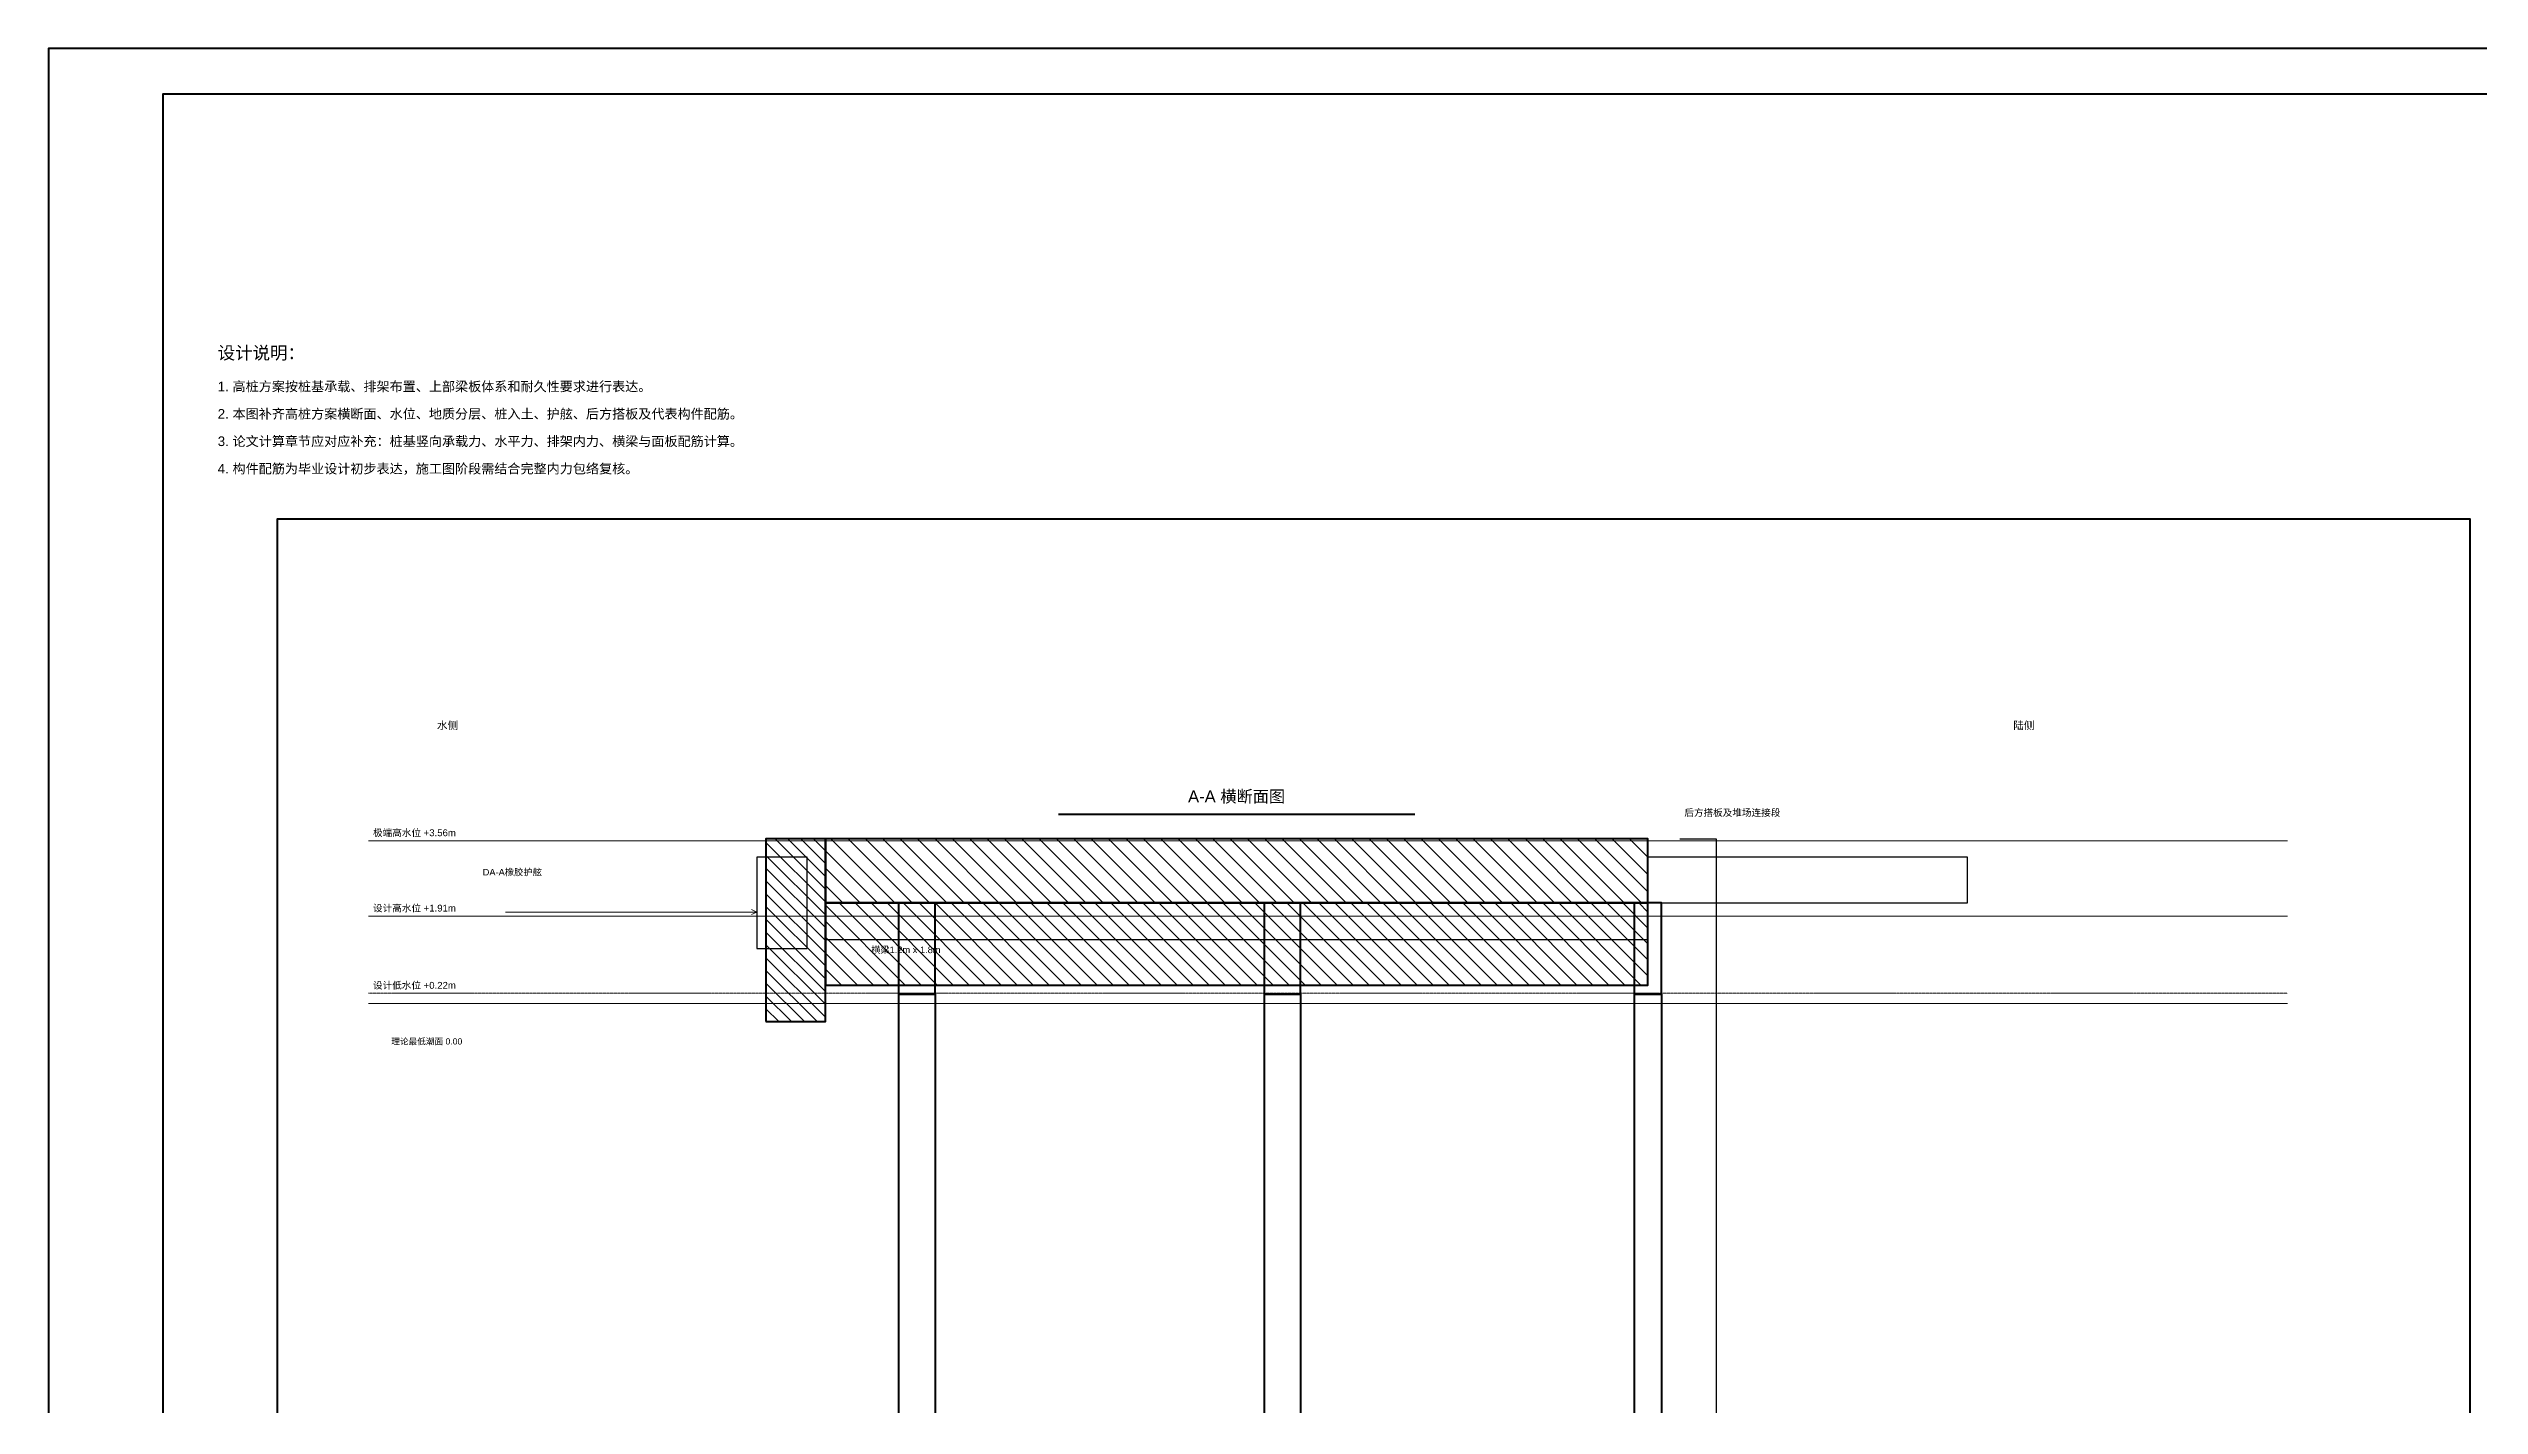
# Model space of a CAD drawing. Header units: millimetres. Extents: x 0 to 84100, y 0 to 59400.
# Drawn here: x 0 to 53200, y 29700 to 59400 of the extents above; entities that cross this region are included whole.
import ezdxf
from ezdxf.enums import TextEntityAlignment as Align

# ---------------------------------------------------------------- set-up
doc = ezdxf.new("R2010")
doc.units = ezdxf.units.MM
doc.linetypes.add('DASHED', pattern=[0.75, 0.5, -0.25])
for name, color, linetype, lineweight in [('0_FRAME', 7, 'Continuous', 70), ('1_MAIN', 1, 'Continuous', 50), ('2_SECONDARY', 2, 'Continuous', 25), ('3_WATER', 4, 'DASHED', 15), ('3_WATER_LEVEL', 4, 'Continuous', 15), ('4_HATCH', 8, 'Continuous', 13), ('5_DIM', 3, 'Continuous', 15), ('6_TEXT', 7, 'Continuous', 25)]:
    doc.layers.add(name, color=color, linetype=linetype, lineweight=lineweight)
doc.styles.get("Standard").update_dxf_attribs({"font": 'arial.ttf'})
doc.dimstyles.new('ISO-25', dxfattribs={"dimtxt": 2.5, "dimasz": 2.5, "dimexe": 1.25, "dimexo": 0.625, "dimtad": 1, "dimtxsty": 'Standard', "dimcen": 2.5, "dimadec": 0, "dimazin": 0, "dimtfac": 1, "dimtmove": 0, "dimatfit": 3, "dimfxl": 1, "dimarcsym": 0})

# ---------------------------------------------------------------- blocks, each defined once
blk = doc.blocks.new('*D1')
at = {"layer": '5_DIM', "color": 0, "lineweight": -2, "transparency": 16777216}
for p, q in [((17000, 40699), (17000, 39899)), ((35000, 40699), (35000, 39899)), ((17002, 39900), (34998, 39900))]:
    blk.add_line(p, q, dxfattribs=at)
at = {"layer": '5_DIM', "color": 0, "transparency": 16777216}
for points in [[(17002, 39900), (17002, 39900), (17000, 39900)], [(34998, 39900), (34998, 39900), (35000, 39900)]]:
    blk.add_solid(points, dxfattribs=at)
at = {"layer": 'Defpoints', "color": 0, "transparency": 16777216}
for p in [(17000, 40700), (35000, 40700), (35000, 39900)]:
    blk.add_point(p, dxfattribs=at)
at = {"layer": '5_DIM', "color": 0, "transparency": 16777216, "insert": (26000, 39902), "char_height": 2.5, "attachment_point": 5}
blk.add_mtext('18000', dxfattribs=at)
blk = doc.blocks.new('*D2')
at = {"layer": '5_DIM', "color": 0, "lineweight": -2, "transparency": 16777216}
for p, q in [((35701, 42100), (36501, 42100)), ((36500, 26003), (36500, 42098)), ((35701, 26000), (36501, 26000))]:
    blk.add_line(p, q, dxfattribs=at)
at = {"layer": '5_DIM', "color": 0, "transparency": 16777216}
for points in [[(36500, 42098), (36500, 42098), (36500, 42100)], [(36500, 26003), (36500, 26003), (36500, 26000)]]:
    blk.add_solid(points, dxfattribs=at)
at = {"layer": 'Defpoints', "color": 0, "transparency": 16777216}
for p in [(35700, 42100), (36500, 42100), (35700, 26000)]:
    blk.add_point(p, dxfattribs=at)
at = {"layer": '5_DIM', "color": 0, "transparency": 16777216, "insert": (36498, 34050), "char_height": 2.5, "attachment_point": 5, "rotation": 90}
blk.add_mtext('16100', dxfattribs=at)

msp = doc.modelspace()

# ---------------------------------------------------------------- linework, layer by layer
at = {"layer": '0_FRAME'}
msp.add_line((22100, 42640), (29900, 42640), dxfattribs=at)
for points in [[(0, 0), (84100, 0), (84100, 59400), (0, 59400)], [(2500, 1000), (83100, 1000), (83100, 58400), (2500, 58400)], [(5000, 4500), (53000, 4500), (53000, 49100), (5000, 49100)]]:
    msp.add_lwpolyline(points, close=True, dxfattribs=at)
at = {"layer": '1_MAIN'}
for p, q in [((18600, 38700), (18600, 6500)), ((19400, 38700), (19400, 6500)), ((26600, 38700), (26600, 6500)), ((27400, 38700), (27400, 6500)), ((34700, 38700), (34700, 6500)), ((35300, 38700), (35300, 6500))]:
    msp.add_line(p, q, dxfattribs=at)
for points in [[(15700, 38100), (17000, 38100), (17000, 42100), (15700, 42100)], [(17000, 40700), (35000, 40700), (35000, 42100), (17000, 42100)], [(17000, 38900), (35000, 38900), (35000, 40700), (17000, 40700)], [(18600, 38700), (19400, 38700), (19400, 40700), (18600, 40700)], [(26600, 38700), (27400, 38700), (27400, 40700), (26600, 40700)], [(34700, 38700), (35300, 38700), (35300, 40700), (34700, 40700)]]:
    msp.add_lwpolyline(points, close=True, dxfattribs=at)
at = {"layer": '2_SECONDARY'}
for points in [[(15500, 39700), (16600, 39700), (16600, 41700), (15500, 41700)], [(35000, 40700), (42000, 40700), (42000, 41700), (35000, 41700)]]:
    msp.add_lwpolyline(points, close=True, dxfattribs=at)
at = {"layer": '3_WATER'}
msp.add_line((7000, 38720), (49000, 38720), dxfattribs=at)
at = {"layer": '3_WATER_LEVEL'}
for p, q in [((7000, 42060), (49000, 42060)), ((7000, 40410), (49000, 40410))]:
    msp.add_line(p, q, dxfattribs=at)
at = {"layer": '4_HATCH'}
for p, q in [((17000, 41000), (15900, 42100)), ((17000, 41280), (16180, 42100)), ((17000, 41560), (16460, 42100)), ((17000, 41840), (16740, 42100)), ((18520, 40700), (17120, 42100)), ((18900, 40700), (17500, 42100)), ((19280, 40700), (17880, 42100)), ((19660, 40700), (18260, 42100)), ((20040, 40700), (18640, 42100)), ((20420, 40700), (19020, 42100)), ((20800, 40700), (19400, 42100)), ((21180, 40700), (19780, 42100)), ((21560, 40700), (20160, 42100)), ((21940, 40700), (20540, 42100)), ((22320, 40700), (20920, 42100)), ((22700, 40700), (21300, 42100)), ((23080, 40700), (21680, 42100)), ((23460, 40700), (22060, 42100)), ((23840, 40700), (22440, 42100)), ((24220, 40700), (22820, 42100)), ((24600, 40700), (23200, 42100)), ((24980, 40700), (23580, 42100)), ((25360, 40700), (23960, 42100)), ((25740, 40700), (24340, 42100)), ((26120, 40700), (24720, 42100)), ((26500, 40700), (25100, 42100)), ((26880, 40700), (25480, 42100)), ((27260, 40700), (25860, 42100)), ((27640, 40700), (26240, 42100)), ((28020, 40700), (26620, 42100)), ((28400, 40700), (27000, 42100)), ((28780, 40700), (27380, 42100)), ((29160, 40700), (27760, 42100)), ((29540, 40700), (28140, 42100)), ((29920, 40700), (28520, 42100)), ((30300, 40700), (28900, 42100)), ((30680, 40700), (29280, 42100)), ((31060, 40700), (29660, 42100)), ((31440, 40700), (30040, 42100)), ((31820, 40700), (30420, 42100)), ((32200, 40700), (30800, 42100)), ((32580, 40700), (31180, 42100)), ((32960, 40700), (31560, 42100)), ((33340, 40700), (31940, 42100)), ((33720, 40700), (32320, 42100)), ((34100, 40700), (32700, 42100)), ((34480, 40700), (33080, 42100)), ((34860, 40700), (33460, 42100)), ((35000, 40940), (33840, 42100)), ((35000, 41320), (34220, 42100)), ((35000, 41700), (34600, 42100)), ((35000, 42080), (34980, 42100)), ((17000, 40720), (15700, 42020)), ((17000, 40440), (15700, 41740)), ((18140, 40700), (17000, 41840)), ((17000, 40160), (15700, 41460)), ((17000, 39880), (15700, 41180)), ((17760, 40700), (17000, 41460)), ((17380, 40700), (17000, 41080)), ((17000, 39600), (15700, 40900)), ((17000, 39320), (15700, 40620)), ((17000, 40700), (17000, 40700)), ((18750, 38900), (17000, 40650)), ((19100, 38900), (17300, 40700)), ((19450, 38900), (17650, 40700)), ((19800, 38900), (18000, 40700)), ((20150, 38900), (18350, 40700)), ((20500, 38900), (18700, 40700)), ((20850, 38900), (19050, 40700)), ((21200, 38900), (19400, 40700)), ((21550, 38900), (19750, 40700)), ((21900, 38900), (20100, 40700)), ((22250, 38900), (20450, 40700)), ((22600, 38900), (20800, 40700)), ((22950, 38900), (21150, 40700)), ((23300, 38900), (21500, 40700)), ((23650, 38900), (21850, 40700)), ((24000, 38900), (22200, 40700)), ((24350, 38900), (22550, 40700)), ((24700, 38900), (22900, 40700)), ((25050, 38900), (23250, 40700)), ((25400, 38900), (23600, 40700)), ((25750, 38900), (23950, 40700)), ((26100, 38900), (24300, 40700)), ((26450, 38900), (24650, 40700)), ((26800, 38900), (25000, 40700)), ((27150, 38900), (25350, 40700)), ((27500, 38900), (25700, 40700)), ((27850, 38900), (26050, 40700)), ((28200, 38900), (26400, 40700)), ((28550, 38900), (26750, 40700)), ((28900, 38900), (27100, 40700)), ((29250, 38900), (27450, 40700)), ((29600, 38900), (27800, 40700)), ((29950, 38900), (28150, 40700)), ((30300, 38900), (28500, 40700)), ((30650, 38900), (28850, 40700)), ((31000, 38900), (29200, 40700)), ((31350, 38900), (29550, 40700)), ((31700, 38900), (29900, 40700)), ((32050, 38900), (30250, 40700)), ((32400, 38900), (30600, 40700)), ((32750, 38900), (30950, 40700)), ((33100, 38900), (31300, 40700)), ((33450, 38900), (31650, 40700)), ((33800, 38900), (32000, 40700)), ((34150, 38900), (32350, 40700)), ((34500, 38900), (32700, 40700)), ((34850, 38900), (33050, 40700)), ((35000, 39100), (33400, 40700)), ((35000, 39450), (33750, 40700)), ((35000, 39800), (34100, 40700)), ((35000, 40150), (34450, 40700)), ((35000, 40500), (34800, 40700)), ((17000, 39040), (15700, 40340)), ((17000, 38760), (15700, 40060)), ((18400, 38900), (17000, 40300)), ((18050, 38900), (17000, 39950)), ((17000, 38480), (15700, 39780)), ((17000, 38200), (15700, 39500)), ((17700, 38900), (17000, 39600)), ((16820, 38100), (15700, 39220)), ((16540, 38100), (15700, 38940)), ((17350, 38900), (17000, 39250)), ((17000, 38900), (17000, 38900)), ((16260, 38100), (15700, 38660)), ((15980, 38100), (15700, 38380)), ((15700, 38100), (15700, 38100))]:
    msp.add_line(p, q, dxfattribs=at)
at = {"layer": '5_DIM'}
for p, q in [((10000, 40500), (15500, 40500)), ((15500, 40500), (15380, 40554)), ((15500, 40500), (15380, 40446)), ((7000, 38500), (49000, 38500))]:
    msp.add_line(p, q, dxfattribs=at)

# ---------------------------------------------------------------- texts
at = {"layer": '6_TEXT'}
for s, height, p in [('设计说明：', 280, (3700, 52600)), ('1. 高桩方案按桩基承载、排架布置、上部梁板体系和耐久性要求进行表达。', 210, (3700, 51900)), ('2. 本图补齐高桩方案横断面、水位、地质分层、桩入土、护舷、后方搭板及代表构件配筋。', 210, (3700, 51300)), ('3. 论文计算章节应对应补充：桩基竖向承载力、水平力、排架内力、横梁与面板配筋计算。', 210, (3700, 50700)), ('4. 构件配筋为毕业设计初步表达，施工图阶段需结合完整内力包络复核。', 210, (3700, 50100)), ('水侧', 170, (8500, 44500)), ('陆侧', 170, (43000, 44500)), ('后方搭板及堆场连接段', 150, (35800, 42600)), ('极端高水位 +3.56m', 150, (7100, 42160)), ('DA-A橡胶护舷', 145, (9500, 41300)), ('设计高水位 +1.91m', 150, (7100, 40510)), ('横梁1.2m x 1.8m', 145, (18000, 39600)), ('设计低水位 +0.22m', 150, (7100, 38820)), ('理论最低潮面 0.00', 135, (7500, 37600))]:
    msp.add_text(s, height=height, dxfattribs=at).set_placement(p)
msp.add_text('A-A 横断面图', height=260, dxfattribs=at).set_placement((26000, 42900), align=Align.CENTER)

# ---------------------------------------------------------------- dimensions: what is measured, and where the dimension line sits
at = {"layer": '5_DIM'}
dim = msp.add_linear_dim(base=(36500, 42100), p1=(35700, 26000), p2=(35700, 42100), angle=90, dimstyle='ISO-25', dxfattribs=at)
dim.commit()
dim.dimension.update_dxf_attribs({"geometry": '*D2', "text_midpoint": (36498.099, 34050)})
dim = msp.add_linear_dim(base=(35000, 39900), p1=(17000, 40700), p2=(35000, 40700), dimstyle='ISO-25', dxfattribs=at)
dim.commit()
dim.dimension.update_dxf_attribs({"geometry": '*D1', "text_midpoint": (26000, 39901.901)})

doc.saveas('drawing.dxf')
